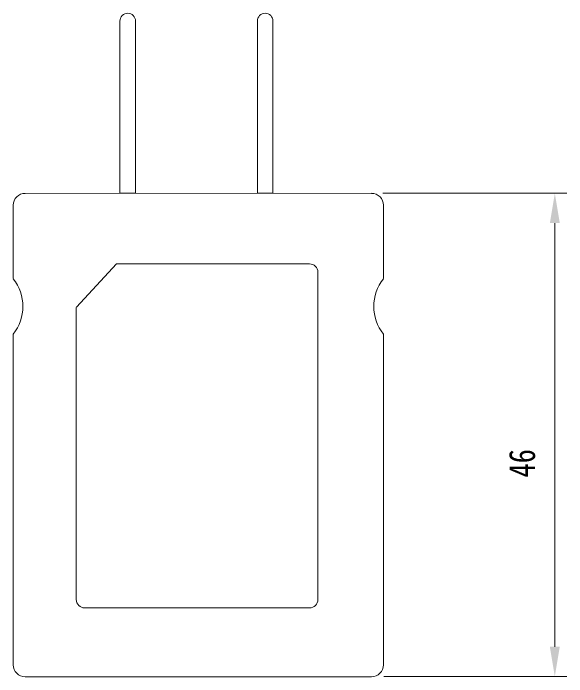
# Model space of a CAD drawing. Units: millimetres on the paper. Extents: x -105 to 105, y -148 to 148.
# Drawn here: x -52.8 to -6.4, y -9 to 46.7 of the extents above; entities that cross this region are included whole.
import ezdxf
from ezdxf.enums import TextEntityAlignment as Align

# ---------------------------------------------------------------- set-up
doc = ezdxf.new("R2010")
doc.units = ezdxf.units.MM
doc.layers.add('0-0_0', color=7, linetype='Continuous')
doc.layers.add('0-4_AM_5', color=3, linetype='Continuous', lineweight=18)
doc.layers.add('0-5_レイヤ__1', color=7, linetype='Continuous', lineweight=18)
doc.styles.add('ＭＳ ゴシック', font='')
doc.styles.get('ＭＳ ゴシック').set_extended_font_data('MS Gothic')

msp = doc.modelspace()

# ---------------------------------------------------------------- linework, layer by layer
at = {"layer": '0-0_0'}
for points in [[(-7.805, 29.072), (-6.972, 29.072), (-7.388, 31.572)], [(-7.388, -8.963), (-6.972, -6.463), (-7.805, -6.463)]]:
    msp.add_solid(points, dxfattribs=at)
at = {"layer": '0-4_AM_5'}
for p, q in [((-21.818, 31.572), (-6.388, 31.572)), ((-7.388, -6.463), (-7.388, 29.072)), ((-21.734, -8.963), (-6.388, -8.963))]:
    msp.add_line(p, q, dxfattribs=at)
at = {"layer": '0-5_レイヤ__1'}
for p, q in [((-51.847, 31.566), (-22.769, 31.571)), ((-52.847, 30.566), (-52.847, 24.412)), ((-21.77, 30.566), (-21.77, 24.412)), ((-44.19, 25.651), (-47.537, 22.024)), ((-44.19, 25.651), (-27.978, 25.651)), ((-27.278, 24.951), (-27.278, -2.507)), ((-47.553, -2.507), (-47.553, 22.006)), ((-52.847, 19.763), (-52.847, -7.983)), ((-21.77, 19.763), (-21.77, -7.983)), ((-27.978, -3.207), (-46.853, -3.207)), ((-51.847, -8.983), (-22.77, -8.983))]:
    msp.add_line(p, q, dxfattribs=at)
for points in [[(-43.895, 46.022), (-43.895, 31.571), (-42.586, 31.571), (-42.586, 46.022)], [(-32.356, 46.022), (-32.356, 31.571), (-31.047, 31.571), (-31.047, 46.022)]]:
    msp.add_lwpolyline(points, dxfattribs=at)
for centre, radius, start, end in [((-43.24, 46.022), 0.654, 0, 180), ((-31.702, 46.022), 0.654, 0, 180), ((-51.847, 30.566), 1, 90.0097, 180), ((-22.77, 30.566), 1, 0, 89.9903), ((-27.978, 24.951), 0.7, 0, 90), ((-55.772, 22.088), 3.736, 321.5202, 38.3589), ((-18.845, 22.088), 3.736, 141.6411, 218.4798), ((-46.853, -2.507), 0.7, 180, 270), ((-27.978, -2.507), 0.7, 270, 360), ((-51.847, -7.983), 1, 180, 270), ((-22.77, -7.983), 1, 270, 0)]:
    msp.add_arc(centre, radius, start, end, dxfattribs=at)

# ---------------------------------------------------------------- texts
at = {"layer": '0-4_AM_5', "color": 7, "style": 'ＭＳ ゴシック', "width": 0.8}
msp.add_text('46', height=2.199, rotation=90, dxfattribs=at).set_placement((-8.388, 7.723), align=Align.BOTTOM_LEFT)

doc.saveas('drawing.dxf')
